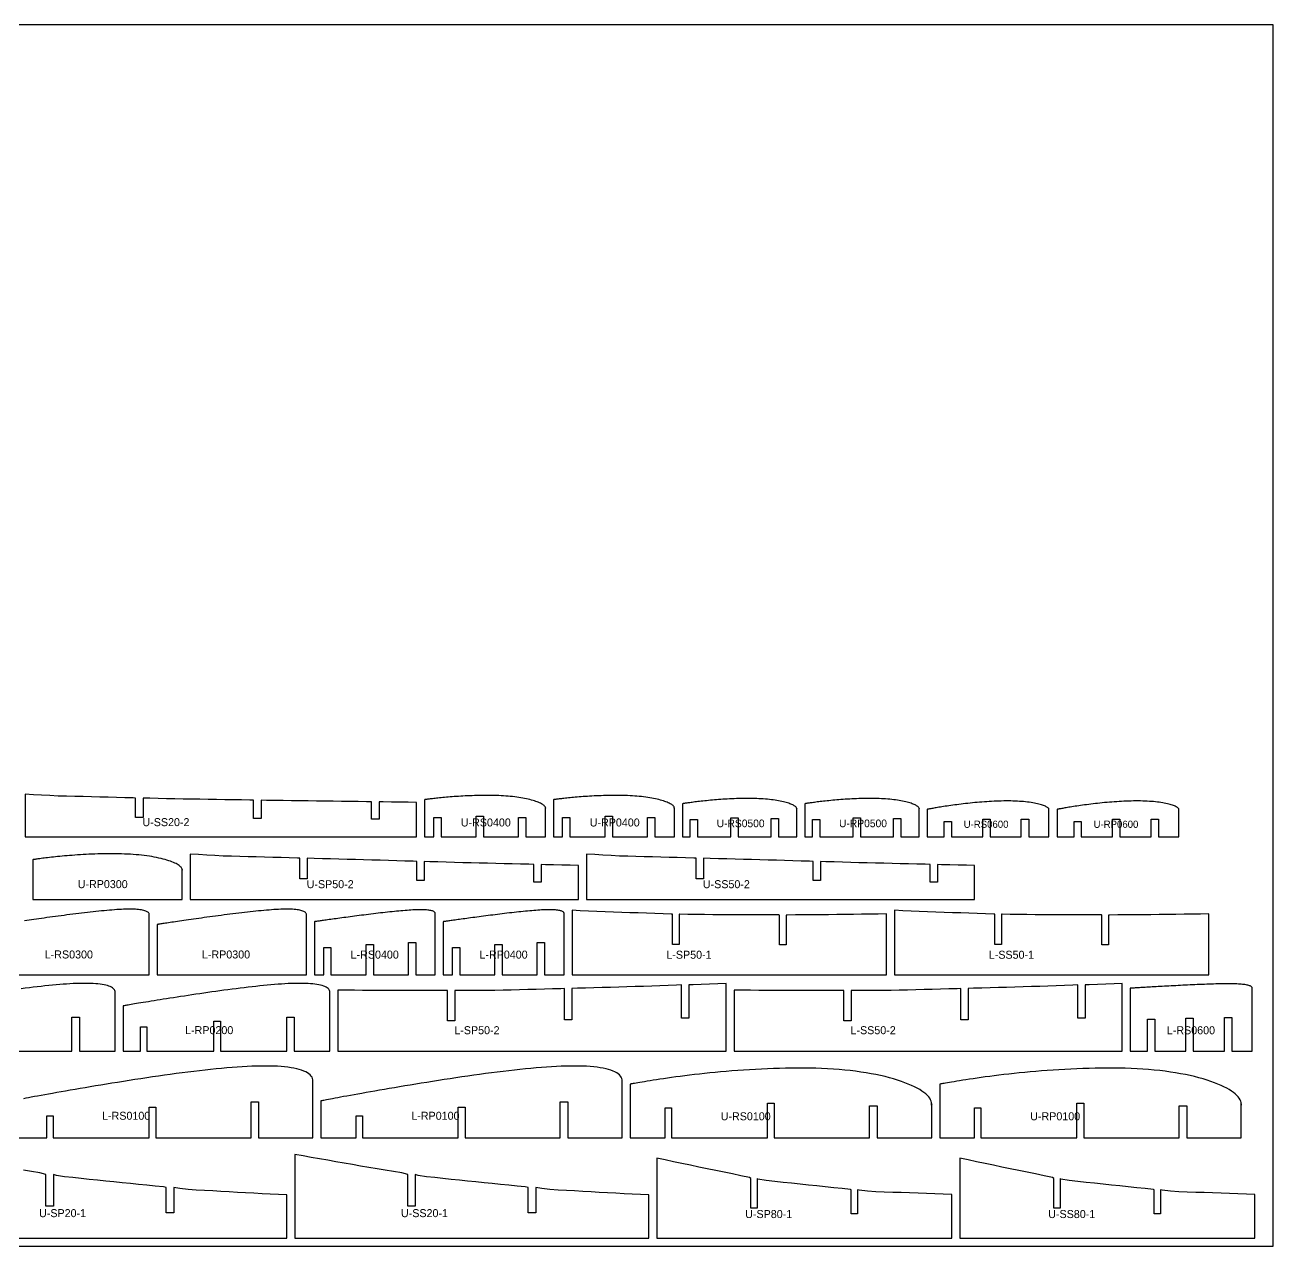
# Model space of a CAD drawing. Header units: millimetres. Extents: x 0 to 2440, y 0 to 1220.
# Drawn here: x 1193 to 2440, y 0 to 1220 of the extents above; entities that cross this region are included whole.
import ezdxf

# ---------------------------------------------------------------- set-up
doc = ezdxf.new("R2010")
doc.units = ezdxf.units.MM
for name, color, linetype in [('CUT', 7, 'CONTINUOUS'), ('LABEL', 1, 'CONTINUOUS'), ('SHEET', 8, 'CONTINUOUS')]:
    doc.layers.add(name, color=color, linetype=linetype)

msp = doc.modelspace()

# ---------------------------------------------------------------- linework, layer by layer
at = {"layer": 'CUT'}
for points in [[(1192.707, 408.859), (1584.014, 408.859), (1584.014, 443.292), (1575.688, 443.407), (1567.363, 443.521), (1559.037, 443.633), (1550.711, 443.743), (1546.524, 443.845), (1546.524, 426.352), (1539.094, 426.352), (1539.094, 443.845), (1534.06, 443.957), (1525.734, 444.062), (1517.408, 444.164), (1509.083, 444.265), (1500.757, 444.364), (1492.431, 444.461), (1484.106, 444.557), (1475.78, 444.676), (1467.454, 444.803), (1459.129, 444.93), (1450.803, 445.057), (1442.477, 445.183), (1434.152, 445.309), (1428.585, 445.45), (1428.585, 427.154), (1421.155, 427.154), (1421.155, 445.45), (1417.5, 445.561), (1409.175, 445.687), (1400.849, 445.812), (1392.523, 445.937), (1384.198, 446.062), (1375.872, 446.187), (1367.546, 446.311), (1359.221, 446.436), (1350.895, 446.575), (1342.569, 446.771), (1334.243, 446.968), (1325.918, 447.166), (1317.592, 447.365), (1310.646, 447.62), (1310.646, 428.239), (1303.216, 428.239), (1303.216, 447.62), (1300.941, 447.763), (1292.615, 447.964), (1284.289, 448.164), (1275.964, 448.366), (1267.638, 448.568), (1259.312, 448.77), (1250.987, 448.974), (1242.661, 449.177), (1234.335, 449.382), (1226.01, 449.587), (1217.684, 449.978), (1209.358, 450.464), (1201.033, 450.954), (1192.707, 451.448)], [(1592.014, 408.859), (1601.196, 408.859), (1601.196, 428.177), (1608.501, 428.177), (1608.501, 408.859), (1643.58, 408.859), (1643.58, 429.512), (1650.947, 429.512), (1650.947, 408.859), (1685.963, 408.859), (1685.963, 428.239), (1693.393, 428.239), (1693.393, 408.859), (1712.841, 408.859), (1712.841, 437.899), (1712.82, 437.487), (1712.767, 438.321), (1712.596, 438.751), (1712.329, 439.189), (1711.966, 439.635), (1711.508, 440.088), (1710.954, 440.546), (1710.306, 441.01), (1709.565, 441.476), (1708.731, 441.945), (1707.805, 442.414), (1706.79, 442.883), (1705.685, 443.349), (1704.494, 443.812), (1703.217, 444.268), (1701.857, 444.718), (1700.416, 445.159), (1698.895, 445.589), (1697.298, 446.007), (1695.627, 446.412), (1693.884, 446.801), (1692.073, 447.174), (1690.196, 447.53), (1688.257, 447.866), (1686.258, 448.182), (1684.203, 448.478), (1682.096, 448.751), (1679.939, 449.001), (1677.738, 449.228), (1675.494, 449.431), (1673.213, 449.61), (1670.898, 449.765), (1668.552, 449.894), (1666.181, 449.999), (1663.798, 450.079), (1661.405, 450.141), (1658.997, 450.184), (1656.58, 450.211), (1654.156, 450.222), (1651.73, 450.216), (1649.306, 450.195), (1646.887, 450.159), (1644.478, 450.11), (1642.082, 450.047), (1639.703, 449.971), (1637.345, 449.884), (1635.012, 449.786), (1632.708, 449.677), (1630.436, 449.559), (1628.2, 449.432), (1626.003, 449.297), (1623.85, 449.156), (1621.742, 449.008), (1619.685, 448.855), (1617.68, 448.698), (1615.731, 448.537), (1613.842, 448.374), (1612.015, 448.209), (1610.252, 448.043), (1608.558, 447.878), (1606.933, 447.714), (1605.382, 447.552), (1603.906, 447.393), (1602.508, 447.238), (1601.19, 447.088), (1599.953, 446.944), (1598.801, 446.806), (1597.733, 446.676), (1596.754, 446.555), (1595.862, 446.442), (1595.061, 446.339), (1594.352, 446.247), (1593.734, 446.166), (1593.21, 446.096), (1592.78, 446.039), (1592.445, 445.993), (1592.206, 445.961), (1592.062, 445.941), (1592.014, 445.935)], [(1720.841, 408.859), (1730.023, 408.859), (1730.023, 428.177), (1737.328, 428.177), (1737.328, 408.859), (1772.407, 408.859), (1772.407, 429.512), (1779.774, 429.512), (1779.774, 408.859), (1814.791, 408.859), (1814.791, 428.239), (1822.221, 428.239), (1822.221, 408.859), (1841.669, 408.859), (1841.669, 437.899), (1841.647, 437.487), (1841.594, 438.321), (1841.424, 438.751), (1841.157, 439.189), (1840.794, 439.635), (1840.335, 440.088), (1839.782, 440.546), (1839.134, 441.01), (1838.392, 441.476), (1837.558, 441.945), (1836.633, 442.414), (1835.617, 442.883), (1834.513, 443.349), (1833.322, 443.812), (1832.045, 444.268), (1830.685, 444.718), (1829.243, 445.159), (1827.723, 445.589), (1826.126, 446.007), (1824.455, 446.412), (1822.712, 446.801), (1820.901, 447.174), (1819.024, 447.53), (1817.084, 447.866), (1815.085, 448.182), (1813.03, 448.478), (1810.923, 448.751), (1808.767, 449.001), (1806.565, 449.228), (1804.322, 449.431), (1802.04, 449.61), (1799.725, 449.765), (1797.38, 449.894), (1795.009, 449.999), (1792.625, 450.079), (1790.232, 450.141), (1787.825, 450.184), (1785.407, 450.211), (1782.984, 450.222), (1780.558, 450.216), (1778.133, 450.195), (1775.714, 450.159), (1773.305, 450.11), (1770.909, 450.047), (1768.53, 449.971), (1766.173, 449.884), (1763.84, 449.786), (1761.536, 449.677), (1759.264, 449.559), (1757.028, 449.432), (1754.831, 449.297), (1752.677, 449.156), (1750.57, 449.008), (1748.512, 448.855), (1746.508, 448.698), (1744.559, 448.537), (1742.669, 448.374), (1740.842, 448.209), (1739.08, 448.043), (1737.385, 447.878), (1735.761, 447.714), (1734.21, 447.552), (1732.734, 447.393), (1731.336, 447.238), (1730.017, 447.088), (1728.781, 446.944), (1727.628, 446.806), (1726.561, 446.676), (1725.581, 446.555), (1724.69, 446.442), (1723.889, 446.339), (1723.179, 446.247), (1722.562, 446.166), (1722.038, 446.096), (1721.608, 446.039), (1721.273, 445.993), (1721.033, 445.961), (1720.889, 445.941), (1720.841, 445.935)], [(1849.669, 408.859), (1857.512, 408.859), (1857.512, 426.182), (1864.817, 426.182), (1864.817, 408.859), (1897.975, 408.859), (1897.975, 427.888), (1905.341, 427.888), (1905.341, 408.859), (1938.437, 408.859), (1938.437, 427.154), (1945.867, 427.154), (1945.867, 408.859), (1963.975, 408.859), (1963.975, 437.184), (1963.967, 436.814), (1963.892, 437.56), (1963.717, 437.943), (1963.452, 438.331), (1963.096, 438.725), (1962.649, 439.123), (1962.113, 439.525), (1961.488, 439.93), (1960.774, 440.336), (1959.973, 440.742), (1959.086, 441.148), (1958.114, 441.551), (1957.059, 441.95), (1955.921, 442.344), (1954.704, 442.732), (1953.408, 443.112), (1952.035, 443.482), (1950.589, 443.841), (1949.07, 444.188), (1947.482, 444.521), (1945.827, 444.839), (1944.108, 445.14), (1942.327, 445.424), (1940.488, 445.69), (1938.594, 445.936), (1936.647, 446.162), (1934.651, 446.367), (1932.61, 446.55), (1930.527, 446.711), (1928.405, 446.849), (1926.248, 446.964), (1924.059, 447.056), (1921.843, 447.124), (1919.603, 447.17), (1917.351, 447.192), (1915.09, 447.198), (1912.817, 447.187), (1910.534, 447.16), (1908.245, 447.118), (1905.955, 447.062), (1903.667, 446.991), (1901.384, 446.908), (1899.111, 446.811), (1896.85, 446.703), (1894.606, 446.584), (1892.382, 446.454), (1890.182, 446.315), (1888.009, 446.167), (1885.867, 446.011), (1883.759, 445.848), (1881.688, 445.678), (1879.657, 445.503), (1877.671, 445.324), (1875.732, 445.14), (1873.843, 444.954), (1872.006, 444.766), (1870.226, 444.576), (1868.504, 444.387), (1866.844, 444.198), (1865.248, 444.011), (1863.718, 443.826), (1862.257, 443.645), (1860.866, 443.468), (1859.55, 443.297), (1858.308, 443.132), (1857.144, 442.974), (1856.058, 442.823), (1855.054, 442.682), (1854.131, 442.55), (1853.292, 442.428), (1852.538, 442.317), (1851.869, 442.217), (1851.288, 442.13), (1850.795, 442.055), (1850.39, 441.993), (1850.075, 441.945), (1849.85, 441.91), (1849.714, 441.889), (1849.669, 441.882)], [(1971.975, 408.859), (1979.818, 408.859), (1979.818, 426.182), (1987.123, 426.182), (1987.123, 408.859), (2020.281, 408.859), (2020.281, 427.888), (2027.647, 427.888), (2027.647, 408.859), (2060.743, 408.859), (2060.743, 427.154), (2068.173, 427.154), (2068.173, 408.859), (2086.281, 408.859), (2086.281, 437.184), (2086.274, 436.814), (2086.198, 437.56), (2086.023, 437.943), (2085.758, 438.331), (2085.402, 438.725), (2084.956, 439.123), (2084.419, 439.525), (2083.794, 439.93), (2083.08, 440.336), (2082.28, 440.742), (2081.393, 441.148), (2080.421, 441.551), (2079.365, 441.95), (2078.228, 442.344), (2077.01, 442.732), (2075.714, 443.112), (2074.341, 443.482), (2072.895, 443.841), (2071.376, 444.188), (2069.788, 444.521), (2068.133, 444.839), (2066.414, 445.14), (2064.633, 445.424), (2062.794, 445.69), (2060.9, 445.936), (2058.953, 446.162), (2056.958, 446.367), (2054.916, 446.55), (2052.833, 446.711), (2050.711, 446.849), (2048.554, 446.964), (2046.365, 447.056), (2044.149, 447.124), (2041.909, 447.17), (2039.657, 447.192), (2037.396, 447.198), (2035.123, 447.187), (2032.84, 447.16), (2030.551, 447.118), (2028.261, 447.062), (2025.973, 446.991), (2023.69, 446.908), (2021.417, 446.811), (2019.156, 446.703), (2016.912, 446.584), (2014.688, 446.454), (2012.488, 446.315), (2010.315, 446.167), (2008.173, 446.011), (2006.065, 445.848), (2003.994, 445.678), (2001.964, 445.503), (1999.977, 445.324), (1998.038, 445.14), (1996.149, 444.954), (1994.312, 444.766), (1992.532, 444.576), (1990.81, 444.387), (1989.15, 444.198), (1987.554, 444.011), (1986.024, 443.826), (1984.563, 443.645), (1983.173, 443.468), (1981.856, 443.297), (1980.614, 443.132), (1979.45, 442.974), (1978.364, 442.823), (1977.36, 442.682), (1976.437, 442.55), (1975.598, 442.428), (1974.844, 442.317), (1974.176, 442.217), (1973.594, 442.13), (1973.101, 442.055), (1972.697, 441.993), (1972.381, 441.945), (1972.156, 441.91), (1972.02, 441.889), (1971.975, 441.882)], [(2094.281, 408.859), (2111.282, 408.859), (2111.282, 424.298), (2118.587, 424.298), (2118.587, 408.859), (2149.824, 408.859), (2149.824, 426.388), (2157.19, 426.388), (2157.19, 408.859), (2188.364, 408.859), (2188.364, 426.352), (2195.795, 426.352), (2195.795, 408.859), (2216.092, 408.859), (2216.092, 435.937), (2216.082, 436.309), (2215.974, 436.684), (2215.77, 437.063), (2215.468, 437.444), (2215.07, 437.828), (2214.575, 438.212), (2213.986, 438.597), (2213.301, 438.981), (2212.522, 439.363), (2211.651, 439.743), (2210.689, 440.118), (2209.636, 440.488), (2208.494, 440.85), (2207.266, 441.205), (2205.953, 441.549), (2204.558, 441.883), (2203.081, 442.203), (2201.527, 442.51), (2199.896, 442.801), (2198.193, 443.076), (2196.419, 443.332), (2194.577, 443.569), (2192.672, 443.786), (2190.705, 443.982), (2188.68, 444.155), (2186.601, 444.306), (2184.47, 444.433), (2182.292, 444.536), (2180.07, 444.614), (2177.809, 444.667), (2175.511, 444.695), (2173.18, 444.698), (2170.821, 444.675), (2168.438, 444.628), (2166.043, 444.557), (2163.639, 444.468), (2161.221, 444.361), (2158.795, 444.239), (2156.363, 444.1), (2153.93, 443.946), (2151.499, 443.778), (2149.075, 443.597), (2146.662, 443.403), (2144.262, 443.198), (2141.881, 442.982), (2139.521, 442.755), (2137.188, 442.52), (2134.883, 442.278), (2132.611, 442.028), (2130.376, 441.772), (2128.18, 441.511), (2126.028, 441.246), (2123.923, 440.978), (2121.868, 440.708), (2119.867, 440.438), (2117.922, 440.167), (2116.036, 439.898), (2114.213, 439.631), (2112.455, 439.367), (2110.764, 439.108), (2109.145, 438.854), (2107.598, 438.606), (2106.127, 438.366), (2104.733, 438.135), (2103.42, 437.913), (2102.187, 437.702), (2101.039, 437.502), (2099.976, 437.314), (2099, 437.139), (2098.113, 436.979), (2097.315, 436.833), (2096.608, 436.703), (2095.994, 436.588), (2095.472, 436.491), (2095.044, 436.41), (2094.711, 436.347), (2094.472, 436.302), (2094.329, 436.274), (2094.281, 436.265)], [(2224.092, 408.859), (2241.093, 408.859), (2241.093, 424.298), (2248.398, 424.298), (2248.398, 408.859), (2279.635, 408.859), (2279.635, 426.388), (2287.001, 426.388), (2287.001, 408.859), (2318.175, 408.859), (2318.175, 426.352), (2325.606, 426.352), (2325.606, 408.859), (2345.903, 408.859), (2345.903, 435.937), (2345.893, 436.309), (2345.785, 436.684), (2345.58, 437.063), (2345.279, 437.444), (2344.881, 437.828), (2344.386, 438.212), (2343.797, 438.597), (2343.112, 438.981), (2342.333, 439.363), (2341.462, 439.743), (2340.499, 440.118), (2339.447, 440.488), (2338.305, 440.85), (2337.077, 441.205), (2335.764, 441.549), (2334.369, 441.883), (2332.892, 442.203), (2331.338, 442.51), (2329.707, 442.801), (2328.004, 443.076), (2326.23, 443.332), (2324.388, 443.569), (2322.483, 443.786), (2320.516, 443.982), (2318.491, 444.155), (2316.411, 444.306), (2314.281, 444.433), (2312.103, 444.536), (2309.881, 444.614), (2307.62, 444.667), (2305.322, 444.695), (2302.991, 444.698), (2300.632, 444.675), (2298.249, 444.628), (2295.854, 444.557), (2293.45, 444.468), (2291.032, 444.361), (2288.606, 444.239), (2286.174, 444.1), (2283.741, 443.946), (2281.31, 443.778), (2278.886, 443.597), (2276.473, 443.403), (2274.073, 443.198), (2271.692, 442.982), (2269.332, 442.755), (2266.998, 442.52), (2264.694, 442.278), (2262.422, 442.028), (2260.187, 441.772), (2257.991, 441.511), (2255.839, 441.246), (2253.734, 440.978), (2251.679, 440.708), (2249.678, 440.438), (2247.733, 440.167), (2245.847, 439.898), (2244.024, 439.631), (2242.265, 439.367), (2240.575, 439.108), (2238.956, 438.854), (2237.409, 438.606), (2235.938, 438.366), (2234.544, 438.135), (2233.23, 437.913), (2231.998, 437.702), (2230.85, 437.502), (2229.787, 437.314), (2228.811, 437.139), (2227.924, 436.979), (2227.126, 436.833), (2226.419, 436.703), (2225.805, 436.588), (2225.283, 436.491), (2224.855, 436.41), (2224.522, 436.347), (2224.283, 436.302), (2224.14, 436.274), (2224.092, 436.265)], [(1200.623, 346.157), (1349.814, 346.157), (1349.814, 376.136), (1349.78, 375.59), (1349.728, 376.694), (1349.523, 377.261), (1349.2, 377.838), (1348.757, 378.423), (1348.197, 379.016), (1347.518, 379.616), (1346.723, 380.22), (1345.813, 380.827), (1344.787, 381.436), (1343.648, 382.045), (1342.398, 382.652), (1341.038, 383.255), (1339.57, 383.851), (1337.996, 384.439), (1336.318, 385.017), (1334.54, 385.583), (1332.664, 386.134), (1330.693, 386.669), (1328.63, 387.185), (1326.478, 387.681), (1324.241, 388.155), (1321.922, 388.605), (1319.526, 389.03), (1317.057, 389.429), (1314.518, 389.8), (1311.913, 390.142), (1309.248, 390.454), (1306.527, 390.736), (1303.754, 390.986), (1300.934, 391.205), (1298.073, 391.392), (1295.173, 391.547), (1292.242, 391.67), (1289.297, 391.762), (1286.34, 391.828), (1283.366, 391.872), (1280.379, 391.893), (1277.384, 391.893), (1274.387, 391.873), (1271.391, 391.832), (1268.403, 391.773), (1265.426, 391.695), (1262.466, 391.601), (1259.527, 391.49), (1256.614, 391.364), (1253.732, 391.224), (1250.885, 391.071), (1248.078, 390.906), (1245.316, 390.73), (1242.602, 390.544), (1239.942, 390.349), (1237.339, 390.147), (1234.797, 389.938), (1232.321, 389.724), (1229.914, 389.506), (1227.58, 389.285), (1225.323, 389.063), (1223.146, 388.839), (1221.053, 388.617), (1219.047, 388.396), (1217.131, 388.179), (1215.309, 387.966), (1213.582, 387.758), (1211.954, 387.558), (1210.427, 387.365), (1209.003, 387.181), (1207.686, 387.008), (1206.476, 386.846), (1205.375, 386.696), (1204.386, 386.559), (1203.509, 386.436), (1202.747, 386.327), (1202.1, 386.235), (1201.57, 386.158), (1201.156, 386.098), (1200.86, 386.055), (1200.682, 386.028), (1200.623, 386.02)], [(1357.814, 346.157), (1745.779, 346.157), (1745.779, 380.219), (1737.524, 380.423), (1729.27, 380.626), (1721.015, 380.828), (1712.761, 381.028), (1708.609, 381.215), (1708.609, 363.686), (1701.243, 363.686), (1701.243, 381.215), (1696.251, 381.421), (1687.997, 381.616), (1679.742, 381.81), (1671.488, 382.002), (1663.233, 382.194), (1654.979, 382.382), (1646.724, 382.569), (1638.469, 382.789), (1630.215, 383.021), (1621.96, 383.254), (1613.706, 383.487), (1605.451, 383.72), (1597.196, 383.954), (1591.677, 384.216), (1591.677, 365.186), (1584.311, 365.186), (1584.311, 384.216), (1580.687, 384.424), (1572.433, 384.659), (1564.178, 384.893), (1555.924, 385.129), (1547.669, 385.364), (1539.414, 385.6), (1531.16, 385.837), (1522.905, 386.074), (1514.651, 386.307), (1506.396, 386.525), (1498.142, 386.744), (1489.887, 386.963), (1481.632, 387.183), (1474.746, 387.463), (1474.746, 366.81), (1467.379, 366.81), (1467.379, 387.463), (1465.123, 387.621), (1456.869, 387.841), (1448.614, 388.062), (1440.359, 388.283), (1432.105, 388.505), (1423.85, 388.727), (1415.596, 388.951), (1407.341, 389.174), (1399.087, 389.397), (1390.832, 389.621), (1382.577, 390.046), (1374.323, 390.576), (1366.068, 391.109), (1357.814, 391.642)], [(1753.779, 346.157), (2141.744, 346.157), (2141.744, 380.219), (2133.489, 380.423), (2125.235, 380.626), (2116.98, 380.828), (2108.726, 381.028), (2104.575, 381.215), (2104.575, 363.686), (2097.208, 363.686), (2097.208, 381.215), (2092.217, 381.421), (2083.962, 381.616), (2075.707, 381.81), (2067.453, 382.002), (2059.198, 382.194), (2050.944, 382.382), (2042.689, 382.569), (2034.435, 382.789), (2026.18, 383.021), (2017.925, 383.254), (2009.671, 383.487), (2001.416, 383.72), (1993.162, 383.954), (1987.643, 384.216), (1987.643, 365.186), (1980.276, 365.186), (1980.276, 384.216), (1976.652, 384.424), (1968.398, 384.659), (1960.143, 384.893), (1951.889, 385.129), (1943.634, 385.364), (1935.38, 385.6), (1927.125, 385.837), (1918.87, 386.074), (1910.616, 386.307), (1902.361, 386.525), (1894.107, 386.744), (1885.852, 386.963), (1877.598, 387.183), (1870.711, 387.463), (1870.711, 366.81), (1863.344, 366.81), (1863.344, 387.463), (1861.088, 387.621), (1852.834, 387.841), (1844.579, 388.062), (1836.325, 388.283), (1828.07, 388.505), (1819.816, 388.727), (1811.561, 388.951), (1803.306, 389.174), (1795.052, 389.397), (1786.797, 389.621), (1778.543, 390.046), (1770.288, 390.576), (1762.033, 391.109), (1753.779, 391.642)], [(1324.794, 270.899), (1473.892, 270.899), (1473.892, 331.673), (1473.742, 332.199), (1473.476, 332.697), (1473.096, 333.164), (1472.603, 333.602), (1471.997, 334.011), (1471.279, 334.389), (1470.451, 334.737), (1469.515, 335.055), (1468.472, 335.342), (1467.323, 335.598), (1466.072, 335.824), (1464.719, 336.02), (1463.268, 336.185), (1461.72, 336.319), (1460.079, 336.423), (1458.346, 336.498), (1456.524, 336.542), (1454.617, 336.558), (1452.626, 336.545), (1450.556, 336.504), (1448.409, 336.436), (1446.189, 336.342), (1443.898, 336.223), (1441.539, 336.079), (1439.118, 335.913), (1436.636, 335.725), (1434.097, 335.517), (1431.506, 335.29), (1428.865, 335.046), (1426.178, 334.786), (1423.45, 334.512), (1420.684, 334.226), (1417.884, 333.929), (1415.054, 333.623), (1412.185, 333.307), (1409.285, 332.977), (1406.368, 332.636), (1403.44, 332.283), (1400.504, 331.922), (1397.566, 331.552), (1394.63, 331.176), (1391.699, 330.795), (1388.78, 330.41), (1385.876, 330.023), (1382.991, 329.634), (1380.131, 329.245), (1377.3, 328.856), (1374.502, 328.47), (1371.741, 328.086), (1369.023, 327.706), (1366.351, 327.331), (1363.729, 326.96), (1361.163, 326.597), (1358.655, 326.24), (1356.21, 325.89), (1353.831, 325.549), (1351.524, 325.216), (1349.291, 324.894), (1347.135, 324.581), (1345.061, 324.279), (1343.072, 323.988), (1341.171, 323.709), (1339.362, 323.443), (1337.646, 323.189), (1336.028, 322.949), (1334.509, 322.722), (1333.092, 322.51), (1331.78, 322.313), (1330.574, 322.132), (1329.477, 321.966), (1328.491, 321.816), (1327.616, 321.683), (1326.856, 321.567), (1326.21, 321.469), (1325.68, 321.388), (1325.267, 321.324), (1324.971, 321.279), (1324.794, 321.252)], [(1481.892, 270.899), (1491.21, 270.899), (1491.21, 298.377), (1498.515, 298.377), (1498.515, 270.899), (1533.525, 270.899), (1533.525, 301.184), (1540.892, 301.184), (1540.892, 270.899), (1575.839, 270.899), (1575.839, 303.314), (1583.269, 303.314), (1583.269, 270.899), (1602.65, 270.899), (1602.65, 332.477), (1602.533, 332.873), (1602.323, 333.246), (1602.021, 333.596), (1601.626, 333.922), (1601.14, 334.224), (1600.563, 334.503), (1599.897, 334.758), (1599.142, 334.989), (1598.301, 335.196), (1597.375, 335.379), (1596.364, 335.539), (1595.272, 335.674), (1594.099, 335.786), (1592.847, 335.874), (1591.52, 335.939), (1590.118, 335.98), (1588.644, 335.999), (1587.1, 335.996), (1585.488, 335.97), (1583.812, 335.924), (1582.073, 335.857), (1580.274, 335.77), (1578.417, 335.664), (1576.506, 335.539), (1574.544, 335.398), (1572.532, 335.241), (1570.474, 335.068), (1568.373, 334.882), (1566.232, 334.683), (1564.053, 334.473), (1561.841, 334.253), (1559.598, 334.024), (1557.328, 333.787), (1555.033, 333.544), (1552.707, 333.295), (1550.356, 333.036), (1547.992, 332.767), (1545.619, 332.491), (1543.24, 332.209), (1540.858, 331.921), (1538.478, 331.628), (1536.103, 331.332), (1533.737, 331.033), (1531.383, 330.733), (1529.046, 330.432), (1526.728, 330.132), (1524.433, 329.832), (1522.166, 329.535), (1519.929, 329.239), (1517.726, 328.947), (1515.56, 328.659), (1513.436, 328.375), (1511.356, 328.097), (1509.324, 327.824), (1507.343, 327.557), (1505.416, 327.296), (1503.546, 327.043), (1501.737, 326.797), (1499.99, 326.559), (1498.31, 326.329), (1496.699, 326.108), (1495.159, 325.896), (1493.693, 325.694), (1492.303, 325.501), (1490.992, 325.319), (1489.761, 325.148), (1488.614, 324.987), (1487.551, 324.838), (1486.574, 324.701), (1485.685, 324.576), (1484.886, 324.463), (1484.178, 324.362), (1483.562, 324.275), (1483.039, 324.2), (1482.61, 324.139), (1482.275, 324.091), (1482.036, 324.057), (1481.892, 324.037)], [(1610.65, 270.899), (1619.968, 270.899), (1619.968, 298.377), (1627.273, 298.377), (1627.273, 270.899), (1662.283, 270.899), (1662.283, 301.184), (1669.65, 301.184), (1669.65, 270.899), (1704.597, 270.899), (1704.597, 303.314), (1712.027, 303.314), (1712.027, 270.899), (1731.408, 270.899), (1731.408, 332.477), (1731.291, 332.873), (1731.081, 333.246), (1730.779, 333.596), (1730.384, 333.922), (1729.898, 334.224), (1729.321, 334.503), (1728.655, 334.758), (1727.9, 334.989), (1727.059, 335.196), (1726.132, 335.379), (1725.122, 335.539), (1724.029, 335.674), (1722.857, 335.786), (1721.605, 335.874), (1720.278, 335.939), (1718.876, 335.98), (1717.401, 335.999), (1715.858, 335.996), (1714.246, 335.97), (1712.57, 335.924), (1710.831, 335.857), (1709.032, 335.77), (1707.175, 335.664), (1705.264, 335.539), (1703.302, 335.398), (1701.29, 335.241), (1699.232, 335.068), (1697.131, 334.882), (1694.99, 334.683), (1692.811, 334.473), (1690.599, 334.253), (1688.356, 334.024), (1686.085, 333.787), (1683.791, 333.544), (1681.465, 333.295), (1679.114, 333.036), (1676.75, 332.767), (1674.377, 332.491), (1671.998, 332.209), (1669.616, 331.921), (1667.236, 331.628), (1664.861, 331.332), (1662.495, 331.033), (1660.141, 330.733), (1657.804, 330.432), (1655.486, 330.132), (1653.191, 329.832), (1650.923, 329.535), (1648.686, 329.239), (1646.484, 328.947), (1644.318, 328.659), (1642.194, 328.375), (1640.114, 328.097), (1638.082, 327.824), (1636.101, 327.557), (1634.174, 327.296), (1632.304, 327.043), (1630.494, 326.797), (1628.748, 326.559), (1627.068, 326.329), (1625.457, 326.108), (1623.917, 325.896), (1622.45, 325.694), (1621.061, 325.501), (1619.749, 325.319), (1618.519, 325.148), (1617.371, 324.987), (1616.308, 324.838), (1615.332, 324.701), (1614.443, 324.576), (1613.644, 324.463), (1612.936, 324.362), (1612.32, 324.275), (1611.797, 324.2), (1611.368, 324.139), (1611.033, 324.091), (1610.794, 324.057), (1610.65, 324.037)], [(1739.408, 270.899), (2053.66, 270.899), (2053.66, 331.787), (2045.39, 331.673), (2037.12, 331.562), (2028.851, 331.453), (2020.581, 331.346), (2012.311, 331.242), (2004.041, 331.141), (1995.771, 331.041), (1987.502, 330.943), (1979.232, 330.849), (1970.962, 330.756), (1962.692, 330.745), (1954.422, 330.742), (1953.403, 330.743), (1953.403, 300.821), (1946.662, 300.821), (1946.662, 330.743), (1946.153, 330.746), (1937.883, 330.758), (1929.613, 330.776), (1921.343, 330.802), (1913.073, 330.835), (1904.804, 330.875), (1896.534, 330.922), (1888.264, 330.976), (1879.994, 331.037), (1871.725, 331.105), (1863.455, 331.181), (1855.185, 331.263), (1846.915, 331.458), (1846.405, 331.567), (1846.405, 301.233), (1839.665, 301.233), (1839.665, 331.567), (1838.645, 331.693), (1830.376, 331.938), (1822.106, 332.195), (1813.836, 332.465), (1805.566, 332.747), (1797.296, 333.042), (1789.027, 333.348), (1780.757, 333.664), (1772.487, 333.992), (1764.217, 334.332), (1755.947, 334.685), (1747.678, 335.05), (1739.408, 335.427)], [(2061.66, 270.899), (2375.912, 270.899), (2375.912, 331.787), (2367.643, 331.673), (2359.373, 331.562), (2351.103, 331.453), (2342.833, 331.346), (2334.563, 331.242), (2326.294, 331.141), (2318.024, 331.041), (2309.754, 330.943), (2301.484, 330.849), (2293.214, 330.756), (2284.945, 330.745), (2276.675, 330.742), (2275.655, 330.743), (2275.655, 300.821), (2268.915, 300.821), (2268.915, 330.743), (2268.405, 330.746), (2260.135, 330.758), (2251.865, 330.776), (2243.596, 330.802), (2235.326, 330.835), (2227.056, 330.875), (2218.786, 330.922), (2210.516, 330.976), (2202.247, 331.037), (2193.977, 331.105), (2185.707, 331.181), (2177.437, 331.263), (2169.167, 331.458), (2168.658, 331.567), (2168.658, 301.233), (2161.917, 301.233), (2161.917, 331.567), (2160.898, 331.693), (2152.628, 331.938), (2144.358, 332.195), (2136.088, 332.465), (2127.818, 332.747), (2119.549, 333.042), (2111.279, 333.348), (2103.009, 333.664), (2094.739, 333.992), (2086.469, 334.332), (2078.2, 334.685), (2069.93, 335.05), (2061.66, 335.427)], [(1290.695, 194.769), (1308.278, 194.769), (1308.278, 219.073), (1314.604, 219.073), (1314.604, 194.769), (1381.364, 194.769), (1381.364, 224.692), (1388.105, 224.692), (1388.105, 194.769), (1454.234, 194.769), (1454.234, 228.506), (1461.822, 228.506), (1461.822, 194.769), (1497.382, 194.769), (1497.382, 254.345), (1497.158, 255.166), (1496.775, 255.944), (1496.233, 256.68), (1495.535, 257.374), (1494.681, 258.024), (1493.672, 258.63), (1492.512, 259.193), (1491.202, 259.711), (1489.745, 260.185), (1488.143, 260.614), (1486.398, 260.998), (1484.515, 261.337), (1482.495, 261.631), (1480.343, 261.879), (1478.061, 262.082), (1475.654, 262.24), (1473.125, 262.354), (1470.478, 262.423), (1467.718, 262.449), (1464.847, 262.433), (1461.872, 262.375), (1458.795, 262.277), (1455.621, 262.139), (1452.355, 261.964), (1449.002, 261.754), (1445.567, 261.509), (1442.053, 261.231), (1438.467, 260.924), (1434.813, 260.589), (1431.096, 260.228), (1427.322, 259.844), (1423.495, 259.438), (1419.622, 259.014), (1415.708, 258.574), (1411.737, 258.117), (1407.721, 257.638), (1403.683, 257.14), (1399.629, 256.623), (1395.565, 256.091), (1391.496, 255.546), (1387.431, 254.99), (1383.373, 254.424), (1379.331, 253.852), (1375.31, 253.274), (1371.316, 252.692), (1367.356, 252.109), (1363.435, 251.526), (1359.561, 250.944), (1355.738, 250.366), (1351.973, 249.792), (1348.273, 249.224), (1344.642, 248.663), (1341.087, 248.111), (1337.613, 247.568), (1334.226, 247.036), (1330.932, 246.515), (1327.735, 246.008), (1324.641, 245.514), (1321.655, 245.035), (1318.782, 244.572), (1316.026, 244.126), (1313.392, 243.697), (1310.885, 243.287), (1308.508, 242.896), (1306.265, 242.526), (1304.16, 242.176), (1302.196, 241.849), (1300.378, 241.545), (1298.707, 241.264), (1297.186, 241.007), (1295.819, 240.776), (1294.607, 240.57), (1293.553, 240.39), (1292.658, 240.237), (1291.923, 240.111), (1291.351, 240.013), (1290.941, 239.943), (1290.695, 239.9)], [(1505.382, 194.769), (1893.356, 194.769), (1893.356, 262.209), (1885.101, 261.933), (1876.846, 261.657), (1868.591, 261.381), (1860.336, 261.105), (1856.185, 260.843), (1856.185, 227.806), (1848.818, 227.806), (1848.818, 260.843), (1843.827, 260.553), (1835.572, 260.278), (1827.317, 260.002), (1819.063, 259.727), (1810.808, 259.452), (1802.553, 259.177), (1794.298, 258.902), (1786.044, 258.669), (1777.789, 258.45), (1769.534, 258.23), (1761.279, 258.01), (1753.025, 257.789), (1744.77, 257.568), (1739.251, 257.32), (1739.251, 226.044), (1731.884, 226.044), (1731.884, 257.32), (1728.26, 257.123), (1720.006, 256.899), (1711.751, 256.675), (1703.496, 256.45), (1695.241, 256.225), (1686.986, 255.998), (1678.732, 255.771), (1670.477, 255.543), (1662.222, 255.361), (1653.967, 255.356), (1645.713, 255.351), (1637.458, 255.347), (1629.203, 255.344), (1622.316, 255.34), (1622.316, 225.055), (1614.949, 225.055), (1614.949, 255.34), (1612.694, 255.339), (1604.439, 255.337), (1596.184, 255.336), (1587.929, 255.336), (1579.675, 255.337), (1571.42, 255.337), (1563.165, 255.338), (1554.91, 255.34), (1546.655, 255.343), (1538.401, 255.346), (1530.146, 255.4), (1521.891, 255.483), (1513.636, 255.569), (1505.382, 255.659)], [(1901.356, 194.769), (2289.329, 194.769), (2289.329, 262.209), (2281.075, 261.933), (2272.82, 261.657), (2264.565, 261.381), (2256.31, 261.105), (2252.159, 260.843), (2252.159, 227.806), (2244.792, 227.806), (2244.792, 260.843), (2239.801, 260.553), (2231.546, 260.278), (2223.291, 260.002), (2215.037, 259.727), (2206.782, 259.452), (2198.527, 259.177), (2190.272, 258.902), (2182.018, 258.669), (2173.763, 258.45), (2165.508, 258.23), (2157.253, 258.01), (2148.998, 257.789), (2140.744, 257.568), (2135.225, 257.32), (2135.225, 226.044), (2127.858, 226.044), (2127.858, 257.32), (2124.234, 257.123), (2115.979, 256.899), (2107.725, 256.675), (2099.47, 256.45), (2091.215, 256.225), (2082.96, 255.998), (2074.706, 255.771), (2066.451, 255.543), (2058.196, 255.361), (2049.941, 255.356), (2041.687, 255.351), (2033.432, 255.347), (2025.177, 255.344), (2018.29, 255.34), (2018.29, 225.055), (2010.923, 225.055), (2010.923, 255.34), (2008.667, 255.339), (2000.413, 255.337), (1992.158, 255.336), (1983.903, 255.336), (1975.648, 255.337), (1967.394, 255.337), (1959.139, 255.338), (1950.884, 255.34), (1942.629, 255.343), (1934.375, 255.346), (1926.12, 255.4), (1917.865, 255.483), (1909.61, 255.569), (1901.356, 255.659)], [(2297.329, 194.769), (2314.45, 194.769), (2314.45, 226.773), (2321.755, 226.773), (2321.755, 194.769), (2352.928, 194.769), (2352.928, 227.806), (2360.295, 227.806), (2360.295, 194.769), (2391.406, 194.769), (2391.406, 228.398), (2398.836, 228.398), (2398.836, 194.769), (2419.092, 194.769), (2419.092, 257.898), (2419.006, 258.26), (2418.825, 258.606), (2418.549, 258.936), (2418.179, 259.249), (2417.715, 259.545), (2417.158, 259.825), (2416.51, 260.088), (2415.772, 260.333), (2414.945, 260.562), (2414.03, 260.774), (2413.029, 260.969), (2411.943, 261.146), (2410.775, 261.307), (2409.527, 261.45), (2408.199, 261.577), (2406.796, 261.688), (2405.317, 261.782), (2403.767, 261.86), (2402.148, 261.922), (2400.461, 261.97), (2398.71, 262.003), (2396.897, 262.022), (2395.025, 262.027), (2393.096, 262.02), (2391.115, 262.002), (2389.082, 261.973), (2387.002, 261.933), (2384.878, 261.885), (2382.712, 261.829), (2380.509, 261.765), (2378.27, 261.696), (2376, 261.621), (2373.702, 261.543), (2371.379, 261.462), (2369.025, 261.377), (2366.647, 261.286), (2364.255, 261.189), (2361.853, 261.085), (2359.445, 260.976), (2357.034, 260.864), (2354.624, 260.747), (2352.22, 260.628), (2349.824, 260.506), (2347.44, 260.383), (2345.073, 260.259), (2342.726, 260.134), (2340.402, 260.009), (2338.106, 259.885), (2335.841, 259.762), (2333.61, 259.639), (2331.417, 259.519), (2329.266, 259.4), (2327.16, 259.283), (2325.102, 259.169), (2323.096, 259.057), (2321.145, 258.948), (2319.252, 258.841), (2317.419, 258.738), (2315.651, 258.639), (2313.95, 258.542), (2312.319, 258.449), (2310.76, 258.36), (2309.276, 258.275), (2307.869, 258.194), (2306.541, 258.118), (2305.296, 258.045), (2304.134, 257.977), (2303.058, 257.914), (2302.069, 257.856), (2301.17, 257.803), (2300.361, 257.755), (2299.644, 257.712), (2299.02, 257.675), (2298.49, 257.643), (2298.056, 257.616), (2297.717, 257.596), (2297.475, 257.581), (2297.329, 257.573)], [(1488.487, 108.254), (1523.63, 108.254), (1523.63, 130.157), (1529.955, 130.157), (1529.955, 108.254), (1625.779, 108.254), (1625.779, 138.589), (1632.52, 138.589), (1632.52, 108.254), (1727.713, 108.254), (1727.713, 143.972), (1735.3, 143.972), (1735.3, 108.254), (1789.589, 108.254), (1789.589, 166.065), (1789.24, 167.393), (1788.659, 168.657), (1787.849, 169.857), (1786.811, 170.992), (1785.546, 172.062), (1784.058, 173.065), (1782.35, 174.002), (1780.424, 174.87), (1778.284, 175.671), (1775.935, 176.403), (1773.38, 177.065), (1770.623, 177.658), (1767.67, 178.18), (1764.524, 178.632), (1761.192, 179.013), (1757.679, 179.324), (1753.989, 179.565), (1750.13, 179.736), (1746.106, 179.839), (1741.923, 179.873), (1737.589, 179.842), (1733.108, 179.745), (1728.488, 179.586), (1723.735, 179.366), (1718.857, 179.088), (1713.858, 178.753), (1708.748, 178.366), (1703.532, 177.929), (1698.219, 177.445), (1692.815, 176.918), (1687.328, 176.351), (1681.766, 175.749), (1676.136, 175.113), (1670.446, 174.45), (1664.67, 173.757), (1658.827, 173.026), (1652.952, 172.263), (1647.052, 171.47), (1641.139, 170.65), (1635.22, 169.808), (1629.304, 168.946), (1623.4, 168.068), (1617.519, 167.177), (1611.667, 166.275), (1605.856, 165.366), (1600.093, 164.453), (1594.388, 163.539), (1588.749, 162.625), (1583.186, 161.715), (1577.707, 160.81), (1572.321, 159.913), (1567.037, 159.027), (1561.862, 158.152), (1556.806, 157.291), (1551.876, 156.447), (1547.08, 155.62), (1542.426, 154.812), (1537.922, 154.025), (1533.575, 153.262), (1529.391, 152.522), (1525.379, 151.809), (1521.543, 151.123), (1517.892, 150.466), (1514.43, 149.84), (1511.164, 149.246), (1508.098, 148.686), (1505.239, 148.16), (1502.59, 147.671), (1500.156, 147.22), (1497.942, 146.807), (1495.951, 146.434), (1494.186, 146.103), (1492.65, 145.813), (1491.346, 145.567), (1490.276, 145.364), (1489.442, 145.206), (1488.845, 145.092), (1488.487, 145.024)], [(1797.589, 108.254), (1832.411, 108.254), (1832.411, 138.069), (1838.735, 138.069), (1838.735, 108.254), (1934.733, 108.254), (1934.733, 142.746), (1941.473, 142.746), (1941.473, 108.254), (2036.84, 108.254), (2036.84, 139.996), (2044.427, 139.996), (2044.427, 108.254), (2098.923, 108.254), (2098.923, 142.02), (2098.81, 140.651), (2098.794, 143.405), (2098.424, 144.807), (2097.812, 146.222), (2096.959, 147.65), (2095.865, 149.087), (2094.533, 150.531), (2092.962, 151.978), (2091.155, 153.426), (2089.115, 154.869), (2086.843, 156.305), (2084.343, 157.728), (2081.618, 159.134), (2078.673, 160.519), (2075.511, 161.878), (2072.138, 163.206), (2068.558, 164.499), (2064.776, 165.751), (2060.8, 166.96), (2056.635, 168.12), (2052.288, 169.227), (2047.767, 170.278), (2043.078, 171.269), (2038.23, 172.197), (2033.231, 173.059), (2028.089, 173.854), (2022.814, 174.577), (2017.414, 175.229), (2011.898, 175.807), (2006.277, 176.31), (2000.56, 176.739), (1994.757, 177.092), (1988.877, 177.37), (1982.932, 177.573), (1976.966, 177.702), (1970.981, 177.772), (1964.96, 177.786), (1958.913, 177.748), (1952.851, 177.659), (1946.783, 177.521), (1940.719, 177.337), (1934.67, 177.108), (1928.644, 176.838), (1922.652, 176.528), (1916.704, 176.181), (1910.808, 175.8), (1904.975, 175.387), (1899.214, 174.944), (1893.535, 174.475), (1887.945, 173.983), (1882.455, 173.469), (1877.072, 172.937), (1871.806, 172.388), (1866.665, 171.827), (1861.656, 171.256), (1856.788, 170.678), (1852.068, 170.095), (1847.504, 169.511), (1843.103, 168.928), (1838.872, 168.349), (1834.817, 167.777), (1830.944, 167.216), (1827.26, 166.667), (1823.77, 166.135), (1820.48, 165.621), (1817.394, 165.128), (1814.518, 164.66), (1811.855, 164.218), (1809.411, 163.805), (1807.187, 163.425), (1805.189, 163.077), (1803.419, 162.766), (1801.879, 162.492), (1800.572, 162.258), (1799.5, 162.064), (1798.665, 161.912), (1798.067, 161.803), (1797.708, 161.737), (1797.589, 161.715)], [(2106.923, 108.254), (2141.745, 108.254), (2141.745, 138.069), (2148.069, 138.069), (2148.069, 108.254), (2244.067, 108.254), (2244.067, 142.746), (2250.807, 142.746), (2250.807, 108.254), (2346.174, 108.254), (2346.174, 139.996), (2353.761, 139.996), (2353.761, 108.254), (2408.257, 108.254), (2408.257, 142.02), (2408.144, 140.651), (2408.128, 143.405), (2407.758, 144.807), (2407.146, 146.222), (2406.293, 147.65), (2405.199, 149.087), (2403.867, 150.531), (2402.296, 151.978), (2400.489, 153.426), (2398.449, 154.869), (2396.177, 156.305), (2393.677, 157.728), (2390.952, 159.134), (2388.007, 160.519), (2384.845, 161.878), (2381.472, 163.206), (2377.892, 164.499), (2374.11, 165.751), (2370.134, 166.96), (2365.969, 168.12), (2361.622, 169.227), (2357.101, 170.278), (2352.412, 171.269), (2347.564, 172.197), (2342.565, 173.059), (2337.423, 173.854), (2332.148, 174.577), (2326.748, 175.229), (2321.232, 175.807), (2315.611, 176.31), (2309.894, 176.739), (2304.091, 177.092), (2298.211, 177.37), (2292.266, 177.573), (2286.3, 177.702), (2280.315, 177.772), (2274.294, 177.786), (2268.247, 177.748), (2262.185, 177.659), (2256.117, 177.521), (2250.053, 177.337), (2244.004, 177.108), (2237.978, 176.838), (2231.986, 176.528), (2226.038, 176.181), (2220.142, 175.8), (2214.309, 175.387), (2208.548, 174.944), (2202.869, 174.475), (2197.279, 173.983), (2191.789, 173.469), (2186.406, 172.937), (2181.14, 172.388), (2175.999, 171.827), (2170.99, 171.256), (2166.122, 170.678), (2161.402, 170.095), (2156.838, 169.511), (2152.437, 168.928), (2148.206, 168.349), (2144.151, 167.777), (2140.278, 167.216), (2136.594, 166.667), (2133.104, 166.135), (2129.814, 165.621), (2126.728, 165.128), (2123.852, 164.66), (2121.189, 164.218), (2118.745, 163.805), (2116.521, 163.425), (2114.523, 163.077), (2112.753, 162.766), (2111.213, 162.492), (2109.906, 162.258), (2108.834, 162.064), (2107.999, 161.912), (2107.401, 161.803), (2107.042, 161.737), (2106.923, 161.715)], [(1462.34, 8), (1816.031, 8), (1816.031, 51.009), (1807.805, 51.438), (1799.58, 51.871), (1791.355, 52.307), (1783.129, 52.746), (1774.904, 53.188), (1766.679, 53.634), (1758.453, 54.083), (1750.228, 54.536), (1742.002, 54.992), (1733.777, 55.451), (1725.552, 55.913), (1717.326, 56.594), (1709.101, 57.393), (1703.192, 58.344), (1703.192, 33.172), (1695.605, 33.172), (1695.605, 58.344), (1692.65, 59.01), (1684.425, 59.828), (1676.2, 60.652), (1667.974, 61.482), (1659.749, 62.318), (1651.523, 63.161), (1643.298, 64.01), (1635.073, 64.865), (1626.847, 65.727), (1618.622, 66.594), (1610.397, 67.468), (1602.171, 68.348), (1593.946, 69.235), (1585.721, 70.387), (1582.766, 71.483), (1582.766, 39.741), (1575.179, 39.741), (1575.179, 71.483), (1569.27, 73.07), (1561.045, 74.426), (1552.819, 75.792), (1544.594, 77.168), (1536.368, 78.553), (1528.143, 79.949), (1519.918, 81.354), (1511.692, 82.77), (1503.467, 84.195), (1495.242, 85.629), (1487.016, 87.074), (1478.791, 88.529), (1470.566, 89.993), (1462.34, 91.467)], [(1824.031, 8), (2118.884, 8), (2118.884, 51.595), (2110.46, 51.913), (2102.035, 52.221), (2093.611, 52.519), (2085.187, 52.808), (2076.762, 53.087), (2068.338, 53.356), (2059.914, 53.616), (2051.489, 53.868), (2043.065, 54.112), (2034.64, 54.827), (2026.216, 55.69), (2024.816, 56.158), (2024.816, 32.079), (2018.491, 32.079), (2018.491, 56.158), (2017.792, 56.556), (2009.367, 57.424), (2000.943, 58.296), (1992.518, 59.171), (1984.094, 60.049), (1975.67, 60.931), (1967.245, 61.815), (1958.821, 62.703), (1950.397, 63.593), (1941.972, 64.487), (1933.548, 65.383), (1925.123, 66.846), (1924.423, 67.63), (1924.423, 37.815), (1918.099, 37.815), (1918.099, 67.63), (1916.699, 68.556), (1908.275, 70.272), (1899.85, 71.991), (1891.426, 73.716), (1883.001, 75.447), (1874.577, 77.185), (1866.153, 78.927), (1857.728, 80.681), (1849.304, 82.437), (1840.88, 84.202), (1832.455, 85.979), (1824.031, 87.759)], [(2126.884, 8), (2421.738, 8), (2421.738, 51.595), (2413.313, 51.913), (2404.889, 52.221), (2396.464, 52.519), (2388.04, 52.808), (2379.616, 53.087), (2371.191, 53.356), (2362.767, 53.616), (2354.343, 53.868), (2345.918, 54.112), (2337.494, 54.827), (2329.069, 55.69), (2327.67, 56.158), (2327.67, 32.079), (2321.345, 32.079), (2321.345, 56.158), (2320.645, 56.556), (2312.221, 57.424), (2303.796, 58.296), (2295.372, 59.171), (2286.947, 60.049), (2278.523, 60.931), (2270.099, 61.815), (2261.674, 62.703), (2253.25, 63.593), (2244.826, 64.487), (2236.401, 65.383), (2227.977, 66.846), (2227.277, 67.63), (2227.277, 37.815), (2220.952, 37.815), (2220.952, 67.63), (2219.552, 68.556), (2211.128, 70.272), (2202.704, 71.991), (2194.279, 73.716), (2185.855, 75.447), (2177.43, 77.185), (2169.006, 78.927), (2160.582, 80.681), (2152.157, 82.437), (2143.733, 84.202), (2135.309, 85.979), (2126.884, 87.759)]]:
    msp.add_lwpolyline(points, close=True, dxfattribs=at)
for points in [[(1167.696, 270.899), (1316.794, 270.899), (1316.794, 331.673), (1316.644, 332.199), (1316.378, 332.697), (1315.998, 333.164), (1315.505, 333.602), (1314.899, 334.011), (1314.181, 334.389), (1313.353, 334.737), (1312.417, 335.055), (1311.374, 335.342), (1310.225, 335.598), (1308.974, 335.824), (1307.621, 336.02), (1306.17, 336.185), (1304.622, 336.319), (1302.98, 336.423), (1301.247, 336.498), (1299.426, 336.542), (1297.518, 336.558), (1295.528, 336.545), (1293.458, 336.504), (1291.311, 336.436), (1289.09, 336.342), (1286.799, 336.223), (1284.441, 336.079), (1282.02, 335.913), (1279.538, 335.725), (1276.999, 335.517), (1274.407, 335.29), (1271.767, 335.046), (1269.08, 334.786), (1266.352, 334.512), (1263.586, 334.226), (1260.786, 333.929), (1257.956, 333.623), (1255.087, 333.307), (1252.187, 332.977), (1249.27, 332.636), (1246.342, 332.283), (1243.406, 331.922), (1240.468, 331.552), (1237.531, 331.176), (1234.601, 330.795), (1231.682, 330.41), (1228.777, 330.023), (1225.893, 329.634), (1223.033, 329.245), (1220.202, 328.856), (1217.404, 328.47), (1214.643, 328.086), (1211.925, 327.706), (1209.253, 327.331), (1206.631, 326.96), (1204.065, 326.597), (1201.557, 326.24), (1199.112, 325.89), (1196.733, 325.549), (1194.426, 325.216), (1192.192, 324.894)], [(1173.418, 194.769), (1239.547, 194.769), (1239.547, 228.506), (1247.135, 228.506), (1247.135, 194.769), (1282.695, 194.769), (1282.695, 254.345), (1282.471, 255.166), (1282.088, 255.944), (1281.547, 256.68), (1280.848, 257.374), (1279.994, 258.024), (1278.986, 258.63), (1277.826, 259.193), (1276.516, 259.711), (1275.058, 260.185), (1273.456, 260.614), (1271.712, 260.998), (1269.828, 261.337), (1267.808, 261.631), (1265.656, 261.879), (1263.374, 262.082), (1260.967, 262.24), (1258.439, 262.354), (1255.792, 262.423), (1253.031, 262.449), (1250.161, 262.433), (1247.185, 262.375), (1244.108, 262.277), (1240.934, 262.139), (1237.669, 261.964), (1234.316, 261.754), (1230.88, 261.509), (1227.366, 261.231), (1223.78, 260.924), (1220.126, 260.589), (1216.409, 260.228), (1212.635, 259.844), (1208.809, 259.438), (1204.936, 259.014), (1201.021, 258.574), (1197.05, 258.117), (1193.035, 257.638), (1188.997, 257.14)], [(1179.384, 108.254), (1214.527, 108.254), (1214.527, 130.157), (1220.853, 130.157), (1220.853, 108.254), (1316.677, 108.254), (1316.677, 138.589), (1323.418, 138.589), (1323.418, 108.254), (1418.611, 108.254), (1418.611, 143.972), (1426.198, 143.972), (1426.198, 108.254), (1480.487, 108.254), (1480.487, 166.065), (1480.138, 167.393), (1479.557, 168.657), (1478.747, 169.857), (1477.709, 170.992), (1476.444, 172.062), (1474.956, 173.065), (1473.248, 174.002), (1471.322, 174.87), (1469.182, 175.671), (1466.833, 176.403), (1464.278, 177.065), (1461.521, 177.658), (1458.567, 178.18), (1455.422, 178.632), (1452.09, 179.013), (1448.577, 179.324), (1444.887, 179.565), (1441.028, 179.736), (1437.004, 179.839), (1432.821, 179.873), (1428.487, 179.842), (1424.006, 179.745), (1419.386, 179.586), (1414.633, 179.366), (1409.754, 179.088), (1404.756, 178.753), (1399.646, 178.366), (1394.43, 177.929), (1389.117, 177.445), (1383.713, 176.918), (1378.226, 176.351), (1372.663, 175.749), (1367.033, 175.113), (1361.344, 174.45), (1355.568, 173.757), (1349.725, 173.026), (1343.849, 172.263), (1337.95, 171.47), (1332.037, 170.65), (1326.117, 169.808), (1320.202, 168.946), (1314.298, 168.068), (1308.417, 167.177), (1302.565, 166.275), (1296.754, 165.366), (1290.991, 164.453), (1285.286, 163.539), (1279.647, 162.625), (1274.084, 161.715), (1268.605, 160.81), (1263.219, 159.913), (1257.935, 159.027), (1252.76, 158.152), (1247.704, 157.291), (1242.774, 156.447), (1237.978, 155.62), (1233.324, 154.812), (1228.82, 154.025), (1224.473, 153.262), (1220.289, 152.522), (1216.277, 151.809), (1212.441, 151.123), (1208.79, 150.466), (1205.328, 149.84), (1202.062, 149.246), (1198.996, 148.686), (1196.137, 148.16), (1193.488, 147.671), (1191.054, 147.22)], [(1100.65, 8), (1454.34, 8), (1454.34, 51.009), (1446.115, 51.438), (1437.889, 51.871), (1429.664, 52.307), (1421.439, 52.746), (1413.213, 53.188), (1404.988, 53.634), (1396.763, 54.083), (1388.537, 54.536), (1380.312, 54.992), (1372.087, 55.451), (1363.861, 55.913), (1355.636, 56.594), (1347.41, 57.393), (1341.501, 58.344), (1341.501, 33.172), (1333.914, 33.172), (1333.914, 58.344), (1330.96, 59.01), (1322.734, 59.828), (1314.509, 60.652), (1306.284, 61.482), (1298.058, 62.318), (1289.833, 63.161), (1281.608, 64.01), (1273.382, 64.865), (1265.157, 65.727), (1256.931, 66.594), (1248.706, 67.468), (1240.481, 68.348), (1232.255, 69.235), (1224.03, 70.387), (1221.075, 71.483), (1221.075, 39.741), (1213.489, 39.741), (1213.489, 71.483), (1207.579, 73.07), (1199.354, 74.426), (1191.129, 75.792)]]:
    msp.add_lwpolyline(points, dxfattribs=at)
at = {"layer": 'SHEET'}
msp.add_lwpolyline([(0, 0), (2440, 0), (2440, 1220), (0, 1220)], close=True, dxfattribs=at)

# ---------------------------------------------------------------- texts
at = {"layer": 'LABEL'}
for s, height, p in [('U-SS20-2', 8, (1310.099, 419.506)), ('U-RS0400', 8, (1628.262, 419.199)), ('U-RP0400', 8, (1757.09, 419.199)), ('U-RS0500', 7.67, (1883.961, 418.443)), ('U-RP0500', 7.67, (2006.267, 418.443)), ('U-RS0600', 7.17, (2130.825, 417.818)), ('U-RP0600', 7.17, (2260.635, 417.818)), ('U-RP0300', 8, (1245.38, 357.591)), ('U-SP50-2', 8, (1474.203, 357.528)), ('U-SS50-2', 8, (1870.168, 357.528)), ('L-RS0300', 8, (1212.425, 287.313)), ('L-RP0300', 8, (1369.523, 287.313)), ('L-RS0400', 8, (1518.119, 287.174)), ('L-RP0400', 8, (1646.877, 287.174)), ('L-SP50-1', 8, (1833.683, 287.031)), ('L-SS50-1', 8, (2155.936, 287.031)), ('L-RP0200', 8, (1352.701, 211.689)), ('L-SP50-2', 8, (1621.774, 211.629)), ('L-SS50-2', 8, (2017.748, 211.629)), ('L-RS0600', 8, (2333.858, 211.584)), ('L-RS0100', 8, (1269.715, 126.159)), ('L-RP0100', 8, (1578.817, 126.159)), ('U-RS0100', 8, (1887.989, 125.637)), ('U-RP0100', 8, (2197.323, 125.637)), ('U-SP20-1', 8, (1206.757, 28.867)), ('U-SS20-1', 8, (1568.447, 28.867)), ('U-SP80-1', 8, (1912.487, 27.94)), ('U-SS80-1', 8, (2215.34, 27.94))]:
    msp.add_text(s, height=height, dxfattribs=at).set_placement(p)

doc.saveas('drawing.dxf')
